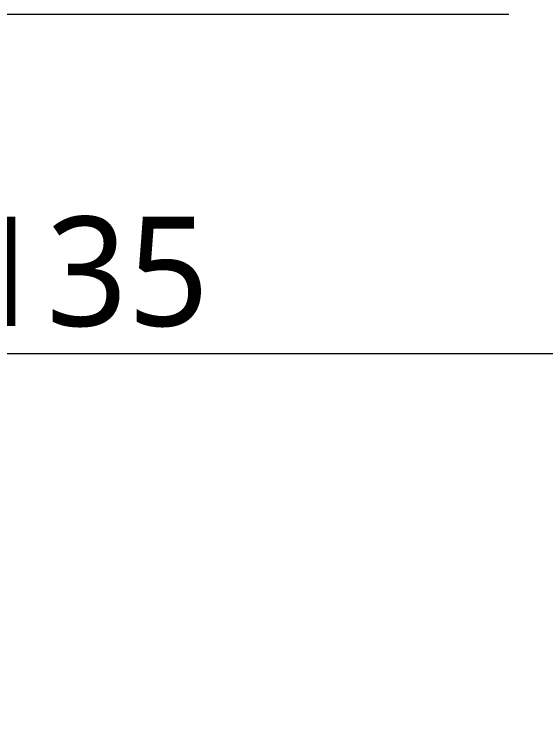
# Model space of a CAD drawing. Extents: x 840 to 1630, y 0 to 579.
# Drawn here: x 1287.9 to 1336.5, y 191.1 to 257.2 of the extents above; entities that cross this region are included whole.
import ezdxf

# ---------------------------------------------------------------- set-up
doc = ezdxf.new("R2010")
doc.units = 0
doc.header["$LTSCALE"] = 10
doc.header["$MEASUREMENT"] = 0
doc.header["$PDMODE"] = 3
doc.header["$PDSIZE"] = -10
doc.layers.get('0').update_dxf_attribs({"linetype": 'CONTINUOUS'})
doc.layers.get('DEFPOINTS').update_dxf_attribs({"linetype": 'CONTINUOUS'})
doc.styles.add('Daelim Dimension', font='NanumGothic.ttf')
doc.dimstyles.new('DEFAULT', dxfattribs={"dimscale": 2, "dimtxt": 2, "dimasz": 2, "dimexe": 0, "dimexo": 2, "dimgap": 1, "dimtad": 1, "dimdec": 0, "dimzin": 9, "dimdsep": 46, "dimtxsty": 'Daelim Dimension', "dimcen": 0.5, "dimclrd": 5, "dimclre": 5, "dimclrt": 256, "dimadec": 1, "dimazin": 0, "dimtfac": 1, "dimtdec": 0, "dimtix": 1, "dimtmove": 0, "dimatfit": 3, "dimfxl": 1, "dimtolj": 1, "dimtzin": 1, "dimlwd": 9, "dimlwe": 9, "dimarcsym": 0})

# ---------------------------------------------------------------- blocks, each defined once
blk = doc.blocks.new('*D3')
at = {"color": 5, "lineweight": 9, "ltscale": 0.5, "transparency": 16777216}
for p, q in [((1226.945, 357.844), (1226.945, 224.161)), ((1362.13, 248.164), (1362.13, 224.161)), ((1230.945, 226.161), (1358.13, 226.161))]:
    blk.add_line(p, q, dxfattribs=at)
at = {"color": 5, "ltscale": 0.5, "transparency": 16777216}
for points in [[(1230.945, 226.828), (1230.945, 225.494), (1226.945, 226.161)], [(1358.13, 226.828), (1358.13, 225.494), (1362.13, 226.161)]]:
    blk.add_solid(points, dxfattribs=at)
at = {"layer": 'DEFPOINTS', "color": 0, "ltscale": 0.5, "transparency": 16777216}
for p in [(1226.945, 361.844), (1362.13, 252.164), (1362.13, 226.161)]:
    blk.add_point(p, dxfattribs=at)
at = {"color": 7, "lineweight": -3, "ltscale": 0.5, "transparency": 16777216, "insert": (1294.538, 233.612), "char_height": 10, "attachment_point": 5, "style": 'Daelim Dimension'}
blk.add_mtext('\\A1;135', dxfattribs=at)
blk = doc.blocks.new('*D4')
at = {"color": 5, "lineweight": 9, "ltscale": 0.5, "transparency": 16777216}
for p, q in [((1333.13, 257.151), (1140.572, 257.151)), ((1142.572, 98.347), (1142.572, 253.151)), ((1336.311, 94.347), (1140.572, 94.347))]:
    blk.add_line(p, q, dxfattribs=at)
at = {"color": 5, "ltscale": 0.5, "transparency": 16777216}
for points in [[(1141.905, 253.151), (1143.238, 253.151), (1142.572, 257.151)], [(1141.905, 98.347), (1143.238, 98.347), (1142.572, 94.347)]]:
    blk.add_solid(points, dxfattribs=at)
at = {"layer": 'DEFPOINTS', "color": 0, "ltscale": 0.5, "transparency": 16777216}
for p in [(1142.572, 257.151), (1337.13, 257.151), (1340.311, 94.347)]:
    blk.add_point(p, dxfattribs=at)
at = {"color": 7, "lineweight": -3, "ltscale": 0.5, "transparency": 16777216, "insert": (1135.121, 175.749), "char_height": 10, "attachment_point": 5, "rotation": 90, "style": 'Daelim Dimension'}
blk.add_mtext('\\A1;380', dxfattribs=at)

msp = doc.modelspace()

# ---------------------------------------------------------------- dimensions: what is measured, and where the dimension line sits
at = {"color": 5, "lineweight": -3, "ltscale": 0.5}
dim = msp.add_linear_dim(base=(1362.13, 226.161), p1=(1226.945, 361.844), p2=(1362.13, 252.164), dimstyle='DEFAULT', override={"dimtxt": 5, "dimexe": 1, "dimclrt": 7}, dxfattribs=at)
dim.commit()
dim.dimension.update_dxf_attribs({"geometry": '*D3', "text_midpoint": (1294.538, 233.612)})
dim = msp.add_linear_dim(base=(1142.572, 257.151), p1=(1340.311, 94.347), p2=(1337.13, 257.151), angle=90, text='380', dimstyle='DEFAULT', override={"dimtxt": 5, "dimexe": 1, "dimclrt": 7}, dxfattribs=at)
dim.commit()
dim.dimension.update_dxf_attribs({"geometry": '*D4', "text_midpoint": (1135.121, 175.749)})

doc.saveas('drawing.dxf')
